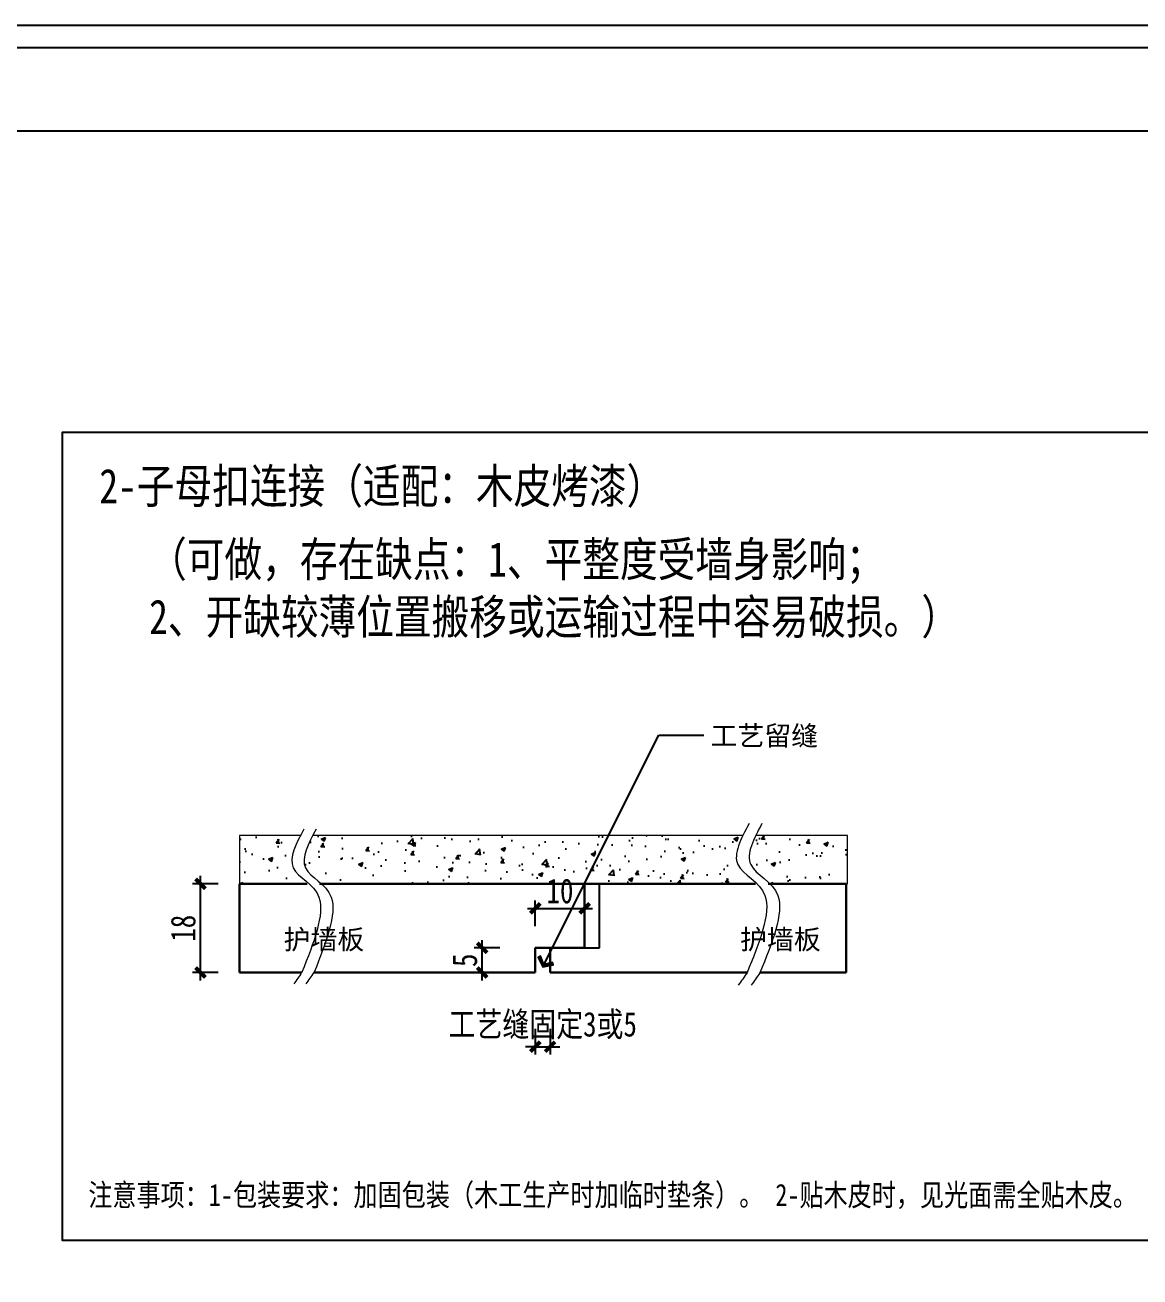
# Model space of a CAD drawing. Header units: millimetres. Extents: x 4862 to 20554, y 7569 to 11262.
# Drawn here: x 6267.9 to 6494, y 7952.6 to 8206.5 of the extents above; entities that cross this region are included whole.
import ezdxf
from ezdxf.enums import TextEntityAlignment as Align

# ---------------------------------------------------------------- set-up
doc = ezdxf.new("R2010")
doc.units = ezdxf.units.MM
doc.styles.add('家具尺寸文字', font='SimSun.ttf', dxfattribs={"width": 0.8})
doc.styles.add('黑石雅黑', font='Microsoft YaHei.ttf')
doc.dimstyles.new('副本 固装比例2', dxfattribs={"dimscale": 2, "dimtxt": 2.5, "dimasz": 1, "dimexe": 0.8, "dimexo": 1.2, "dimgap": 0.5, "dimtad": 1, "dimdec": 0, "dimdsep": 46, "dimtxsty": '家具尺寸文字', "dimblk": 'ARCHTICK', "dimcen": 0, "dimdle": 0.8, "dimclrd": 8, "dimclre": 8, "dimclrt": 2, "dimadec": 1, "dimazin": 2, "dimtfac": 1, "dimtdec": 0, "dimtix": 1, "dimtmove": 2, "dimatfit": 2, "dimfxl": 0, "dimtolj": 1, "dimtzin": 0, "dimarcsym": 0})
doc.dimstyles.new('深化(A1)1：1', dxfattribs={"dimtxt": 3, "dimasz": 1, "dimexe": 1.5, "dimexo": 1, "dimgap": 1, "dimtad": 1, "dimdec": 0, "dimrnd": 5, "dimdsep": 46, "dimtxsty": '黑石雅黑', "dimblk": 'ARCHTICK', "dimcen": 1, "dimclrd": 44, "dimclre": 44, "dimclrt": 50, "dimadec": 0, "dimazin": 2, "dimtfac": 1, "dimtdec": 0, "dimtix": 1, "dimtmove": 2, "dimatfit": 3, "dimldrblk": 'hl_arrow2', "dimfxl": 0, "dimtolj": 1, "dimarcsym": 0})

# ---------------------------------------------------------------- blocks, each defined once
blk = doc.blocks.new('A$C398a0407')
blk.add_line((443.2, 6546.9), (8134, 6546.9))
for points in [[(9632, 0), (0, 0), (0, 6848), (9632, 6848)], [(9568, 64), (64, 64), (64, 6784), (9568, 6784)]]:
    blk.add_lwpolyline(points, close=True)
blk = doc.blocks.new('_ArchTick')
at = {"color": 0, "linetype": 'ByBlock', "const_width": 0.4}
blk.add_lwpolyline([(-0.5, -0.5), (0.5, 0.5)], dxfattribs=at)
blk = doc.blocks.new('*D183')
at = {"color": 8, "lineweight": -2, "transparency": 16777216}
for p, q in [((6303.49, 8012.76), (6303.49, 8033.96)), ((6307.09, 8032.36), (6301.89, 8032.36)), ((6307.09, 8014.36), (6301.89, 8014.36))]:
    blk.add_line(p, q, dxfattribs=at)
at = {"layer": 'Defpoints', "color": 0, "transparency": 16777216}
for p in [(6303.49, 8032.36), (6311.37, 8032.36), (6311.37, 8014.36)]:
    blk.add_point(p, dxfattribs=at)
at = {"color": 8, "lineweight": -2, "transparency": 16777216, "xscale": 2, "yscale": 2, "zscale": 2}
for p, rotation in [((6303.49, 8032.36), 90), ((6303.49, 8014.36), 270)]:
    blk.add_blockref('_ArchTick', p, dxfattribs=dict(at, rotation=rotation))
at = {"color": 2, "transparency": 16777216, "insert": (6299.99, 8023.36), "char_height": 5, "attachment_point": 5, "rotation": 90, "style": '家具尺寸文字'}
blk.add_mtext('\\A1;18', dxfattribs=at)
blk = doc.blocks.new('hl_arrow2')
at = {"color": 2}
blk.add_line((-0.22, 0), (-1, 0), dxfattribs=at)
blk.add_lwpolyline([(-0.22, 0), (-0.86, -0.69), (-0.65, -0.86), (0, 0), (-0.65, 0.86), (-0.86, 0.69)], close=True, dxfattribs=at)
for points in [[(-0.86, 0.69), (-0.65, 0.86), (-0.22, 0), (0, 0)], [(-0.86, -0.69), (-0.65, -0.86), (-0.22, 0), (0, 0)]]:
    blk.add_solid(points, dxfattribs=at)
blk = doc.blocks.new('*D169')
at = {"color": 8, "lineweight": -2, "transparency": 16777216}
for p, q in [((6371.37, 8002.93), (6371.37, 7997.73)), ((6374.37, 8002.93), (6374.37, 7997.73)), ((6371.37, 7999.33), (6369.37, 7999.33)), ((6371.37, 7999.33), (6374.37, 7999.33)), ((6374.37, 7999.33), (6376.37, 7999.33))]:
    blk.add_line(p, q, dxfattribs=at)
at = {"layer": 'Defpoints', "color": 0, "transparency": 16777216}
for p in [(6371.37, 8014.36), (6374.37, 8014.36), (6374.37, 7999.33)]:
    blk.add_point(p, dxfattribs=at)
at = {"color": 8, "lineweight": -2, "transparency": 16777216, "xscale": 2, "yscale": 2, "zscale": 2}
blk.add_blockref('_ArchTick', (6371.37, 7999.33), dxfattribs=at)
at = {"color": 8, "lineweight": -2, "transparency": 16777216, "xscale": 2, "yscale": 2, "zscale": 2, "rotation": 180}
blk.add_blockref('_ArchTick', (6374.37, 7999.33), dxfattribs=at)
at = {"color": 2, "transparency": 16777216, "insert": (6372.87, 8003.61), "char_height": 5, "attachment_point": 5, "style": '家具尺寸文字'}
blk.add_mtext('\\A1;工艺缝固定3或5', dxfattribs=at)
blk = doc.blocks.new('*D187')
at = {"color": 8, "lineweight": -2, "transparency": 16777216}
for p, q in [((6360.59, 8012.76), (6360.59, 8020.96)), ((6364.19, 8019.36), (6358.99, 8019.36)), ((6364.19, 8014.36), (6358.99, 8014.36))]:
    blk.add_line(p, q, dxfattribs=at)
at = {"layer": 'Defpoints', "color": 0, "transparency": 16777216}
for p in [(6360.59, 8019.36), (6371.37, 8019.36), (6371.37, 8014.36)]:
    blk.add_point(p, dxfattribs=at)
at = {"color": 8, "lineweight": -2, "transparency": 16777216, "xscale": 2, "yscale": 2, "zscale": 2}
for p, rotation in [((6360.59, 8019.36), 90), ((6360.59, 8014.36), 270)]:
    blk.add_blockref('_ArchTick', p, dxfattribs=dict(at, rotation=rotation))
at = {"color": 2, "transparency": 16777216, "insert": (6357.09, 8016.86), "char_height": 5, "attachment_point": 5, "rotation": 90, "style": '家具尺寸文字'}
blk.add_mtext('\\A1;5', dxfattribs=at)
blk = doc.blocks.new('*D188')
at = {"color": 8, "lineweight": -2, "transparency": 16777216}
for p, q in [((6371.37, 8023.78), (6371.37, 8028.98)), ((6381.37, 8023.78), (6381.37, 8028.98)), ((6369.77, 8027.38), (6382.97, 8027.38))]:
    blk.add_line(p, q, dxfattribs=at)
at = {"layer": 'Defpoints', "color": 0, "transparency": 16777216}
for p in [(6381.37, 8027.38), (6371.37, 8019.36), (6381.37, 8019.36)]:
    blk.add_point(p, dxfattribs=at)
at = {"color": 8, "lineweight": -2, "transparency": 16777216, "xscale": 2, "yscale": 2, "zscale": 2, "rotation": 180}
blk.add_blockref('_ArchTick', (6371.37, 8027.38), dxfattribs=at)
at = {"color": 8, "lineweight": -2, "transparency": 16777216, "xscale": 2, "yscale": 2, "zscale": 2}
blk.add_blockref('_ArchTick', (6381.37, 8027.38), dxfattribs=at)
at = {"color": 2, "transparency": 16777216, "insert": (6376.37, 8030.88), "char_height": 5, "attachment_point": 5, "style": '家具尺寸文字'}
blk.add_mtext('\\A1;10', dxfattribs=at)
blk = doc.blocks.new('A$Caecb7373')
at = {"color": 1}
blk.add_lwpolyline([(0, 821.76), (1155.84, 821.76), (1155.84, 0), (0, 0)], close=True, dxfattribs=at)

msp = doc.modelspace()

# ---------------------------------------------------------------- hatches: boundary and pattern name
h = msp.add_hatch()
h.set_pattern_fill('AR-CONC', color=8, scale=0.05)
h.set_pattern_definition([(50, (-36091.561, 47108.924), (9.10923345, -0.7969543), [0.9525, -10.4775]), (355, (-36091.561, 47108.924), (-1.762171, 9.5528423), [0.762, -8.3820292]), (100.451445, (-36090.802, 47108.8575), (7.3470624, 8.7558876), [0.8095004, -8.9045122]), (46.1842, (-36091.561, 47111.464), (13.553952, -2.1021164), [1.42875, -15.71625]), (96.635558, (-36090.431, 47111.289), (11.8702067, 12.3713062), [1.214251, -13.3567804]), (351.18415, (-36091.561, 47111.464), (11.8702067, 12.3713062), [1.1429984, -12.5729866]), (21, (-36090.291, 47110.829), (7.5807196, -5.1132599), [0.9525, -10.4775]), (326, (-36090.291, 47110.829), (3.0901014, 9.2093983), [0.762, -8.382]), (71.451445, (-36089.659, 47110.403), (10.670821, 4.0961384), [0.8095004, -8.9044969]), (37.5, (-36091.5607, 47108.924), (0.15443016, 4.22775194), [0, -8.2804, 0, -8.509, 0, -8.41375]), (7.5, (-36091.5607, 47108.924), (3.34098313, 5.00902874), [0, -4.8514, 0, -8.0899, 0, -3.20675]), (327.5, (-36094.3928, 47108.924), (6.77952976, -0.2864372), [0, -3.175, 0, -9.906, 0, -13.1445]), (317.5, (-36095.663, 47108.924), (7.40645907, 1.27132455), [0, -4.1275, 0, -6.5786, 0, -9.3345])])
edge = h.paths.add_edge_path()
edge.add_spline(control_points=[(6325.142, 8032.362), (6323.997, 8033.385), (6320.882, 8036.06), (6322.465, 8039.778), (6323.723, 8042.136)], knot_values=[0.6398787, 0.6398787, 0.6398787, 0.6398787, 2.7757954, 6.2218471, 6.2218471, 6.2218471, 6.2218471], degree=3, periodic=0)
edge.add_line((6323.723, 8042.136), (6311.369, 8042.136))
edge.add_line((6311.369, 8042.136), (6311.369, 8032.362))
edge.add_line((6311.369, 8032.362), (6325.142, 8032.362))
edge = h.paths.add_edge_path()
edge.add_spline(control_points=[(6415.983, 8032.362), (6414.628, 8033.613), (6411.147, 8036.295), (6412.354, 8040.018), (6413.397, 8042.136)], knot_values=[1.1231282, 1.1231282, 1.1231282, 1.1231282, 3.5881236, 6.5509258, 6.5509258, 6.5509258, 6.5509258], degree=3, periodic=0)
edge.add_line((6413.397, 8042.136), (6326.199, 8042.136))
edge.add_spline(control_points=[(6326.199, 8042.136), (6324.941, 8039.778), (6323.358, 8036.06), (6326.473, 8033.385), (6327.618, 8032.362)], knot_values=[0.6398787, 0.6398787, 0.6398787, 0.6398787, 4.0859304, 6.2218471, 6.2218471, 6.2218471, 6.2218471], degree=3, periodic=0)
edge.add_line((6327.618, 8032.362), (6415.983, 8032.362))
edge = h.paths.add_edge_path()
edge.add_line((6434.692, 8042.136), (6416.01, 8042.136))
edge.add_spline(control_points=[(6416.01, 8042.136), (6414.967, 8040.018), (6413.76, 8036.295), (6417.241, 8033.613), (6418.597, 8032.362)], knot_values=[1.1231282, 1.1231282, 1.1231282, 1.1231282, 4.0859304, 6.5509258, 6.5509258, 6.5509258, 6.5509258], degree=3, periodic=0)
edge.add_line((6418.597, 8032.362), (6434.692, 8032.362))
edge.add_line((6434.692, 8032.362), (6434.692, 8042.136))

# ---------------------------------------------------------------- linework, layer by layer
at = {"lineweight": 30}
for p, q in [((6311.369, 8032.362), (6325.142, 8032.362)), ((6311.369, 8032.362), (6311.369, 8014.362)), ((6327.618, 8032.362), (6415.983, 8032.362)), ((6381.371, 8032.362), (6381.371, 8019.362)), ((6418.597, 8032.362), (6434.373, 8032.362)), ((6434.373, 8032.362), (6434.373, 8014.362)), ((6371.371, 8019.362), (6381.371, 8019.362)), ((6371.371, 8019.362), (6371.371, 8014.362)), ((6374.371, 8019.362), (6374.371, 8014.362)), ((6311.369, 8014.362), (6323.996, 8014.362)), ((6326.472, 8014.362), (6371.371, 8014.362)), ((6374.371, 8014.362), (6414.34, 8014.362)), ((6416.954, 8014.362), (6434.373, 8014.362))]:
    msp.add_line(p, q, dxfattribs=at)
for p, q in [((6384.371, 8019.362), (6384.371, 8032.362)), ((6381.371, 8019.362), (6384.371, 8019.362))]:
    msp.add_line(p, q)
for points in [[(6540.247, 7747.243), (5992.546, 7747.243), (5992.546, 8185.07), (6540.247, 8185.07)], [(6530.915, 8123.875), (6275.412, 8123.875), (6275.412, 7960.123), (6530.915, 7960.123)]]:
    msp.add_lwpolyline(points, close=True)
at = {"color": 251, "lineweight": 13, "true_color": 0x636466}
for points in [[(6323.723, 8042.136), (6311.369, 8042.136), (6311.369, 8032.362), (6325.142, 8032.362)], [(6413.397, 8042.136), (6326.199, 8042.136)], [(6418.597, 8032.362), (6434.692, 8032.362), (6434.692, 8042.136), (6416.01, 8042.136)]]:
    msp.add_lwpolyline(points, dxfattribs=at)
at = {"lineweight": 5}
for points, knots in [([(6324.443, 8043.454), (6322.89, 8040.545), (6319.835, 8034.824), (6330.615, 8030.946), (6326.401, 8020.341), (6324.063, 8014.457), (6324.041, 8014.425), (6324.018, 8014.394), (6323.996, 8014.362), (6323.457, 8013.602), (6322.918, 8012.842), (6322.379, 8012.082)], [0, 0, 0, 0, 4.0859304, 8.0369645, 12.9613347, 12.9613347, 12.9613347, 13.0082078, 13.0082078, 13.0082078, 14.1436032, 14.1436032, 14.1436032, 14.1436032]), ([(6326.919, 8043.454), (6325.366, 8040.545), (6322.312, 8034.824), (6333.091, 8030.946), (6328.877, 8020.341), (6326.539, 8014.457), (6326.517, 8014.425), (6326.494, 8014.394), (6326.472, 8014.362), (6325.931, 8013.6), (6325.391, 8012.837), (6324.85, 8012.074)], [0, 0, 0, 0, 4.0859304, 8.0369645, 12.9613347, 12.9613347, 12.9613347, 13.0082078, 13.0082078, 13.0082078, 14.147358, 14.147358, 14.147358, 14.147358]), ([(6414.693, 8044.569), (6413.054, 8041.504), (6409.83, 8035.476), (6421.208, 8031.298), (6416.76, 8020.363), (6414.292, 8014.295), (6413.704, 8013.466), (6413.116, 8012.636), (6412.528, 8011.807)], [0, 0, 0, 0, 4.0859304, 8.0369645, 12.9613347, 12.9613347, 12.9613347, 14.1351359, 14.1351359, 14.1351359, 14.1351359]), ([(6417.307, 8044.569), (6415.668, 8041.504), (6412.444, 8035.476), (6423.821, 8031.298), (6419.374, 8020.363), (6416.906, 8014.295), (6416.316, 8013.463), (6415.726, 8012.631), (6415.136, 8011.799)], [0, 0, 0, 0, 4.0859304, 8.0369645, 12.9613347, 12.9613347, 12.9613347, 14.1388907, 14.1388907, 14.1388907, 14.1388907])]:
    msp.add_open_spline(points, degree=3, knots=knots, dxfattribs=at)

# ---------------------------------------------------------------- block references
at = {"xscale": 0.07121552266649725, "yscale": 0.07121552266649725, "zscale": 0.07121552266649725}
msp.add_blockref('A$C398a0407', (5960.981, 7718.828), dxfattribs=at)
at = {"color": 1, "xscale": 0.593462688887471, "yscale": 0.593462688887471, "zscale": 0.593462688887471}
msp.add_blockref('A$Caecb7373', (5960.981, 7718.828), dxfattribs=at)

# ---------------------------------------------------------------- texts
at = {"color": 50, "style": '家具尺寸文字', "width": 0.8}
msp.add_text('2-子母扣连接（适配：木皮烤漆）', height=7, dxfattribs=at).set_placement((6282.961, 8113.027), align=Align.MIDDLE_LEFT)
at = {"style": '黑石雅黑'}
for s, p in [('工艺留缝 ', (6406.888, 8060.383)), ('护墙板', (6320.315, 8019.084)), ('护墙板', (6412.87, 8019.084))]:
    msp.add_text(s, height=4, dxfattribs=at).set_placement(p)
at = {"color": 4, "insert": (6293.063, 8101.681), "char_height": 7, "width": 214.39509, "attachment_point": 1, "style": '家具尺寸文字'}
msp.add_mtext('（可做，存在缺点：1、平整度受墙身影响；\\P2、开缺较薄位置搬移或运输过程中容易破损。） ', dxfattribs=at)
at = {"color": 6, "insert": (6280.736, 7971.518), "char_height": 4.48, "width": 284.22117, "attachment_point": 1, "style": '家具尺寸文字'}
msp.add_mtext('注意事项：1-包装要求：加固包装（木工生产时加临时垫条）。 2-贴木皮时，见光面需全贴木皮。', dxfattribs=at)

# ---------------------------------------------------------------- dimensions: what is measured, and where the dimension line sits
for base, p1, p2, picture, middle in [((6303.492, 8032.362), (6311.369, 8014.362), (6311.369, 8032.362), '*D183', (6299.992, 8023.362)), ((6360.587, 8019.362), (6371.371, 8014.362), (6371.371, 8019.362), '*D187', (6357.087, 8016.862))]:
    dim = msp.add_linear_dim(base=base, p1=p1, p2=p2, angle=90, dimstyle='副本 固装比例2')
    dim.commit()
    dim.dimension.update_dxf_attribs({"geometry": picture, "text_midpoint": middle})
dim = msp.add_linear_dim(base=(6381.371, 8027.382), p1=(6371.371, 8019.362), p2=(6381.371, 8019.362), dimstyle='副本 固装比例2')
dim.commit()
dim.dimension.update_dxf_attribs({"geometry": '*D188', "text_midpoint": (6376.371, 8030.882)})
dim = msp.add_linear_dim(base=(6374.371, 7999.328), p1=(6371.371, 8014.362), p2=(6374.371, 8014.362), text='工艺缝固定3或5', dimstyle='副本 固装比例2')
dim.commit()
dim.dimension.update_dxf_attribs({"geometry": '*D169', "text_midpoint": (6372.871, 8003.61)})

# ---------------------------------------------------------------- leaders
at = {"ltscale": 500}
msp.add_leader([(6372.871, 8015.51), (6396.382, 8062.503), (6405.515, 8062.503)], dimstyle='深化(A1)1：1', override={"dimasz": 2, "dimgap": 1, "dimtad": 0}, dxfattribs=at)

doc.saveas('drawing.dxf')
